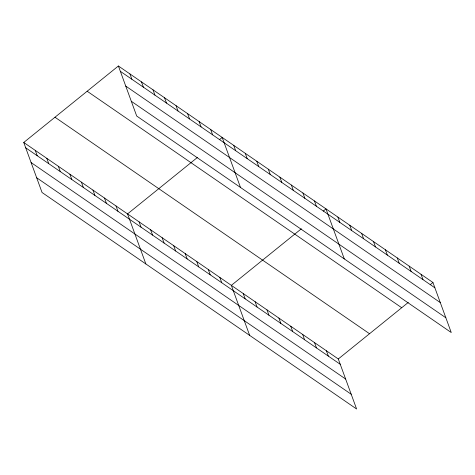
<?xml version="1.0" encoding="UTF-8"?>
<svg xmlns="http://www.w3.org/2000/svg" width="475" height="475" viewBox="0 0 475 475"><rect width="100%" height="100%" fill="white"/><g stroke="black" fill="none" stroke-linecap="round" stroke-linejoin="round"><path stroke-width="0.71" d="M23.75 142.47L338.295 358.969L356.606 409.005L42.061 192.506L23.75 142.47L118.394 65.995L432.939 282.494L451.25 332.53L136.705 116.031L118.394 65.995M197.535 157.362L127.549 213.916L145.861 263.952M219.45 139.656L222.193 137.441L240.504 187.477M301.334 228.808L231.349 285.362L249.66 335.397M323.255 211.102L325.992 208.887L344.304 258.923M338.295 358.969L408.28 302.421M430.202 284.709L432.939 282.494M120.341 71.321L434.886 287.82M125.738 86.076L440.289 302.575M131.302 101.276L445.853 317.775M87.163 91.23L401.707 307.735M54.981 117.23L369.532 333.735M25.698 147.796L340.248 364.295M31.101 162.551L345.646 379.05M36.664 177.751L351.209 394.25M421.058 274.318L423.005 279.644M409.171 266.137L411.124 271.462M397.29 257.961L399.238 263.287M385.409 249.779L387.357 255.105M373.522 241.603L375.476 246.929M361.641 233.421L363.589 238.747M349.76 225.245L351.708 230.571M337.873 217.063L339.827 222.389M314.462 200.949L316.409 206.275M302.925 193.01L304.873 198.336M291.395 185.072L293.342 190.398M279.858 177.133L281.812 182.459M268.327 169.195L270.275 174.521M326.414 350.787L328.362 356.119M256.791 161.257L258.744 166.583M245.26 153.318L247.208 158.644M314.533 342.612L316.481 347.938M233.724 145.38L235.677 150.706M302.646 334.43L304.6 339.762M290.765 326.254L292.713 331.58M210.657 129.503L212.61 134.829M278.884 318.072L280.832 323.404M199.126 121.564L201.073 126.89M266.998 309.896L268.951 315.222M187.589 113.626L189.543 118.952M255.117 301.714L257.064 307.046M176.059 105.688L178.006 111.013M243.236 293.538L245.183 298.864M164.528 97.749L166.476 103.075M152.992 89.811L154.939 95.137M219.818 277.424L221.766 282.75M141.461 81.872L143.408 87.198M208.287 269.485L210.235 274.811M129.924 73.934L131.872 79.26M196.751 261.547L198.698 266.873M185.22 253.608L187.168 258.934M173.684 245.67L175.631 250.996M162.153 237.732L164.101 243.058M150.617 229.793L152.564 235.119M139.086 221.855L141.033 227.181M116.019 205.978L117.966 211.304M104.482 198.039L106.436 203.365M92.952 190.101L94.899 195.427M81.415 182.162L83.368 187.488M69.884 174.224L71.832 179.55M58.348 166.286L60.301 171.612M46.817 158.347L48.765 163.673M35.281 150.409L37.234 155.735"/></g></svg>
